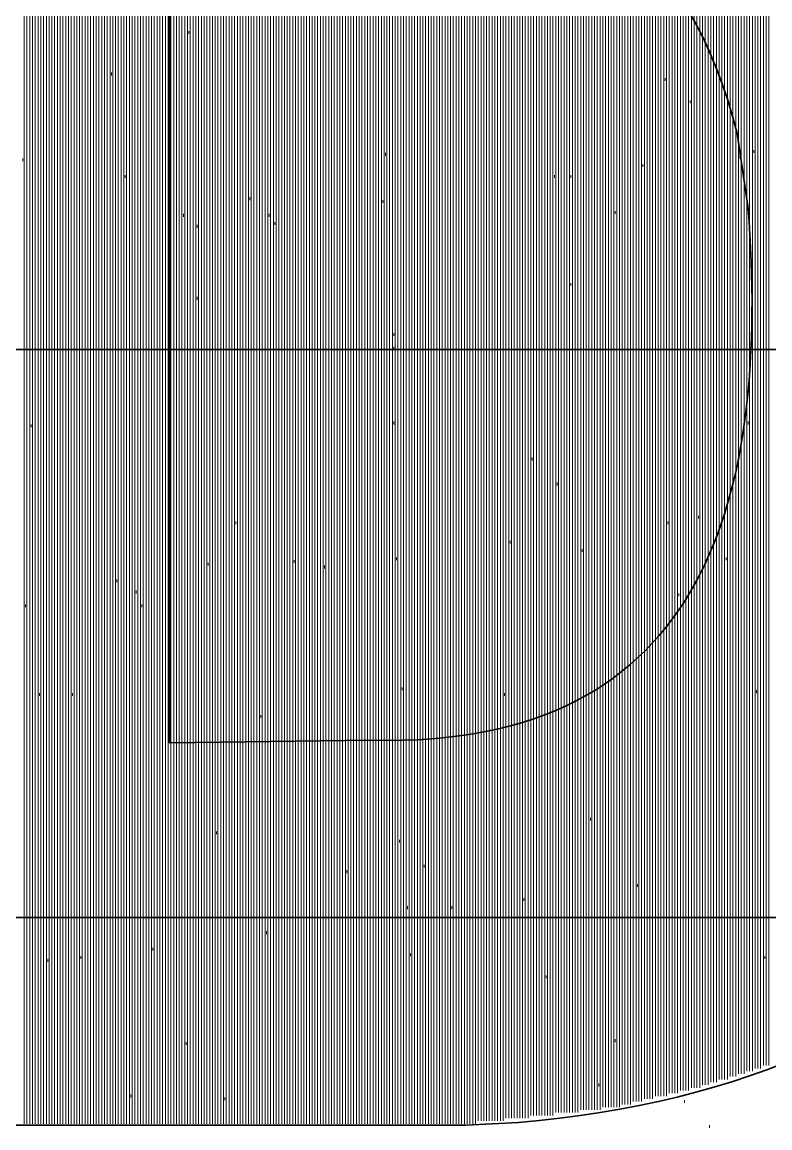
# Model space of a CAD drawing. Header units: inches. Extents: x 5 to 516, y -193 to 129.
# Drawn here: x 52.475 to 53.375, y -51.66 to -50.329 of the extents above; entities that cross this region are included whole.
import ezdxf

# ---------------------------------------------------------------- set-up
doc = ezdxf.new("R2010")
doc.units = ezdxf.units.IN
doc.header["$MEASUREMENT"] = 0
doc.layers.add('PDF4_Geometry', color=7, linetype='Continuous')

msp = doc.modelspace()

# ---------------------------------------------------------------- linework, layer by layer
at = {"layer": 'PDF4_Geometry', "lineweight": 35}
for points in [[(53.0154165, -49.6596492), (52.0720831, -49.6596492), (52.0720831, -51.656316), (52.9454165, -51.656316), (53.0087499, -51.656316), (53.0720832, -51.6529827)], [(52.8954173, -50.1229785), (52.652084, -50.1229785), (52.652084, -51.1963119), (52.8954173, -51.1929786)], [(53.3487507, -50.5529785), (53.342084, -50.5063118), (53.3354174, -50.4629785)], [(52.6520815, -50.7229799), (53.3520816, -50.7229799)]]:
    msp.add_lwpolyline(points, dxfattribs=at)
at = {"layer": 'PDF4_Geometry', "lineweight": 15}
for points in [[(52.4770869, -51.6546477), (52.4770869, -49.6579809), (52.4770869, -51.6546477)], [(52.4804168, -51.6546477), (52.4804168, -49.6579809), (52.4804168, -51.6546477)], [(52.4837533, -51.6546477), (52.4837533, -49.6579809), (52.4837533, -51.6546477)], [(52.4870831, -51.6546477), (52.4870831, -49.6579809), (52.4870831, -51.6546477)], [(52.4904197, -51.6546477), (52.4904197, -49.6579809), (52.4904197, -51.6546477)], [(52.4937495, -51.6546477), (52.4937495, -49.6579809), (52.4937495, -51.6546477)], [(52.4970861, -51.6546477), (52.4970861, -49.6579809), (52.4970861, -51.6546477)], [(52.5004159, -51.6546477), (52.5004159, -49.6579809), (52.5004159, -51.6546477)], [(52.5037525, -51.6546477), (52.5037525, -49.6579809), (52.5037525, -51.6546477)], [(52.5070891, -51.6546477), (52.5070891, -49.6579809), (52.5070891, -51.6546477)], [(52.5104189, -51.6546477), (52.5104189, -49.6579809), (52.5104189, -51.6546477)], [(52.5137487, -51.6546477), (52.5137487, -49.6579809), (52.5137487, -51.6546477)], [(52.5170853, -51.6546477), (52.5170853, -49.6579809), (52.5170853, -51.6546477)], [(52.5204219, -51.6546477), (52.5204219, -49.6579809), (52.5204219, -51.6546477)], [(52.5237517, -51.6546477), (52.5237517, -49.6579809), (52.5237517, -51.6546477)], [(52.5270815, -51.6546477), (52.5270815, -49.6579809), (52.5270815, -51.6546477)], [(52.5304181, -51.6546477), (52.5304181, -49.6579809), (52.5304181, -51.6546477)], [(52.5337547, -51.6546477), (52.5337547, -49.6579809), (52.5337547, -51.6546477)], [(52.5370845, -51.6546477), (52.5370845, -49.6579809), (52.5370845, -51.6546477)], [(52.5404211, -51.6546477), (52.5404211, -49.6579809), (52.5404211, -51.6546477)], [(52.5437509, -51.6546477), (52.5437509, -49.6579809), (52.5437509, -51.6546477)], [(52.5470875, -51.6546477), (52.5470875, -49.6579809), (52.5470875, -51.6546477)], [(52.5504173, -51.6546477), (52.5504173, -49.6579809), (52.5504173, -51.6546477)], [(52.5537539, -51.6546477), (52.5537539, -49.6579809), (52.5537539, -51.6546477)], [(52.5570837, -51.6546477), (52.5570837, -49.6579809), (52.5570837, -51.6546477)], [(52.5604203, -51.6546477), (52.5604203, -49.6579809), (52.5604203, -51.6546477)], [(52.5637501, -51.6546477), (52.5637501, -49.6579809), (52.5637501, -51.6546477)], [(52.5670867, -51.6546477), (52.5670867, -49.6579809), (52.5670867, -51.6546477)], [(52.5704165, -51.6546477), (52.5704165, -49.6579809), (52.5704165, -51.6546477)], [(52.5737531, -51.6546477), (52.5737531, -49.6579809), (52.5737531, -51.6546477)], [(52.5770829, -51.6546477), (52.5770829, -49.6579809), (52.5770829, -51.6546477)], [(52.5804195, -51.6546477), (52.5804195, -49.6579809), (52.5804195, -51.6546477)], [(52.5837493, -51.6546477), (52.5837493, -49.6579809), (52.5837493, -51.6546477)], [(52.5870859, -51.6546477), (52.5870859, -49.6579809), (52.5870859, -51.6546477)], [(52.5904225, -51.6546477), (52.5904225, -49.6579809), (52.5904225, -51.6546477)], [(52.5937523, -51.6546477), (52.5937523, -49.6579809), (52.5937523, -51.6546477)], [(52.5970821, -51.6546477), (52.5970821, -49.6579809), (52.5970821, -51.6546477)], [(52.6004187, -51.6546477), (52.6004187, -49.6579809), (52.6004187, -51.6546477)], [(52.6037552, -51.6546477), (52.6037552, -49.6579809), (52.6037552, -51.6546477)], [(52.6070851, -51.6546477), (52.6070851, -49.6579809), (52.6070851, -51.6546477)], [(52.6104149, -51.6546477), (52.6104149, -49.6579809), (52.6104149, -51.6546477)], [(52.6137515, -51.6546477), (52.6137515, -49.6579809), (52.6137515, -51.6546477)], [(52.617088, -51.6546477), (52.617088, -49.6579809), (52.617088, -51.6546477)], [(52.6204178, -51.6546477), (52.6204178, -49.6579809), (52.6204178, -51.6546477)], [(52.6237544, -51.6546477), (52.6237544, -49.6579809), (52.6237544, -51.6546477)], [(52.6270842, -51.6546477), (52.6270842, -49.6579809), (52.6270842, -51.6546477)], [(52.6304208, -51.6546477), (52.6304208, -49.6579809), (52.6304208, -51.6546477)], [(52.6337506, -51.6546477), (52.6337506, -49.6579809), (52.6337506, -51.6546477)], [(52.6370872, -51.6546477), (52.6370872, -49.6579809), (52.6370872, -51.6546477)], [(52.640417, -51.6546477), (52.640417, -49.6579809), (52.640417, -51.6546477)], [(52.6437536, -51.6546477), (52.6437536, -49.6579809), (52.6437536, -51.6546477)], [(52.6470834, -51.6546477), (52.6470834, -49.6579809), (52.6470834, -51.6546477)], [(52.65042, -51.6546477), (52.65042, -49.6579809), (52.65042, -51.6546477)], [(52.6537498, -51.6546477), (52.6537498, -49.6579809), (52.6537498, -51.6546477)], [(52.6570864, -51.6546477), (52.6570864, -49.6579809), (52.6570864, -51.6546477)], [(52.6604162, -51.6546477), (52.6604162, -49.6579809), (52.6604162, -51.6546477)], [(52.6637528, -51.6546477), (52.6637528, -49.6579809), (52.6637528, -51.6546477)], [(52.6670826, -51.6546477), (52.6670826, -49.6579809), (52.6670826, -51.6546477)], [(52.6704192, -51.6546477), (52.6704192, -49.6579809), (52.6704192, -51.6546477)], [(52.6737558, -51.6546477), (52.6737558, -49.6579809), (52.6737558, -51.6546477)], [(52.6770856, -51.6546477), (52.6770856, -49.6579809), (52.6770856, -51.6546477)], [(52.6804154, -51.6546477), (52.6804154, -49.6579809), (52.6804154, -51.6546477)], [(52.683752, -51.6546477), (52.683752, -49.6579809), (52.683752, -51.6546477)], [(52.6870886, -51.6546477), (52.6870886, -49.6579809), (52.6870886, -51.6546477)], [(52.6904184, -51.6546477), (52.6904184, -49.6579809), (52.6904184, -51.6546477)], [(52.6937482, -51.6546477), (52.6937482, -49.6579809), (52.6937482, -51.6546477)], [(52.6970848, -51.6546477), (52.6970848, -49.6579809), (52.6970848, -51.6546477)], [(52.7004214, -51.6546477), (52.7004214, -49.6579809), (52.7004214, -51.6546477)], [(52.7037512, -51.6546477), (52.7037512, -49.6579809), (52.7037512, -51.6546477)], [(52.7070878, -51.6546477), (52.7070878, -49.6579809), (52.7070878, -51.6546477)], [(52.7104176, -51.6546477), (52.7104176, -49.6579809), (52.7104176, -51.6546477)], [(52.7137542, -51.6546477), (52.7137542, -49.6579809), (52.7137542, -51.6546477)], [(52.717084, -51.6546477), (52.717084, -49.6579809), (52.717084, -51.6546477)], [(52.7204206, -51.6546477), (52.7204206, -49.6579809), (52.7204206, -51.6546477)], [(52.7237504, -51.6546477), (52.7237504, -49.6579809), (52.7237504, -51.6546477)], [(52.727087, -51.6546477), (52.727087, -49.6579809), (52.727087, -51.6546477)], [(52.7304168, -51.6546477), (52.7304168, -49.6579809), (52.7304168, -51.6546477)], [(52.7337534, -51.6546477), (52.7337534, -49.6579809), (52.7337534, -51.6546477)], [(52.7370832, -51.6546477), (52.7370832, -49.6579809), (52.7370832, -51.6546477)], [(52.7404198, -51.6546477), (52.7404198, -49.6579809), (52.7404198, -51.6546477)], [(52.7437496, -51.6546477), (52.7437496, -49.6579809), (52.7437496, -51.6546477)], [(52.7470862, -51.6546477), (52.7470862, -49.6579809), (52.7470862, -51.6546477)], [(52.750416, -51.6546477), (52.750416, -49.6579809), (52.750416, -51.6546477)], [(52.7537525, -51.6546477), (52.7537525, -49.6579809), (52.7537525, -51.6546477)], [(52.7570891, -51.6546477), (52.7570891, -49.6579809), (52.7570891, -51.6546477)], [(52.7604189, -51.6546477), (52.7604189, -49.6579809), (52.7604189, -51.6546477)], [(52.7637488, -51.6546477), (52.7637488, -49.6579809), (52.7637488, -51.6546477)], [(52.7670853, -51.6546477), (52.7670853, -49.6579809), (52.7670853, -51.6546477)], [(52.7704219, -51.6546477), (52.7704219, -49.6579809), (52.7704219, -51.6546477)], [(52.7737517, -51.6546477), (52.7737517, -49.6579809), (52.7737517, -51.6546477)], [(52.7770815, -51.6546477), (52.7770815, -49.6579809), (52.7770815, -51.6546477)], [(52.7804181, -51.6546477), (52.7804181, -49.6579809), (52.7804181, -51.6546477)], [(52.7837547, -51.6546477), (52.7837547, -49.6579809), (52.7837547, -51.6546477)], [(52.7870845, -51.6546477), (52.7870845, -49.6579809), (52.7870845, -51.6546477)], [(52.7904211, -51.6546477), (52.7904211, -49.6579809), (52.7904211, -51.6546477)], [(52.7937509, -51.6546477), (52.7937509, -49.6579809), (52.7937509, -51.6546477)], [(52.7970875, -51.6546477), (52.7970875, -49.6579809), (52.7970875, -51.6546477)], [(52.8004173, -51.6546477), (52.8004173, -49.6579809), (52.8004173, -51.6546477)], [(52.8037539, -51.6546477), (52.8037539, -49.6579809), (52.8037539, -51.6546477)], [(52.8070837, -51.6546477), (52.8070837, -49.6579809), (52.8070837, -51.6546477)], [(52.8104203, -51.6546477), (52.8104203, -49.6579809), (52.8104203, -51.6546477)], [(52.8137501, -51.6546477), (52.8137501, -49.6579809), (52.8137501, -51.6546477)], [(52.8170867, -51.6546477), (52.8170867, -49.6579809), (52.8170867, -51.6546477)], [(52.8204165, -51.6546477), (52.8204165, -49.6579809), (52.8204165, -51.6546477)], [(52.8237531, -51.6546477), (52.8237531, -49.6579809), (52.8237531, -51.6546477)], [(52.8270829, -51.6546477), (52.8270829, -49.6579809), (52.8270829, -51.6546477)], [(52.8304195, -51.6546477), (52.8304195, -49.6579809), (52.8304195, -51.6546477)], [(52.8337493, -51.6546477), (52.8337493, -49.6579809), (52.8337493, -51.6546477)], [(52.8370859, -51.6546477), (52.8370859, -49.6579809), (52.8370859, -51.6546477)], [(52.8404225, -51.6546477), (52.8404225, -49.6579809), (52.8404225, -51.6546477)], [(52.8437523, -51.6546477), (52.8437523, -49.6579809), (52.8437523, -51.6546477)], [(52.8470821, -51.6546477), (52.8470821, -49.6579809), (52.8470821, -51.6546477)], [(52.8504187, -51.6546477), (52.8504187, -49.6579809), (52.8504187, -51.6546477)], [(52.8537553, -51.6546477), (52.8537553, -49.6579809), (52.8537553, -51.6546477)], [(52.8570851, -51.6546477), (52.8570851, -49.6579809), (52.8570851, -51.6546477)], [(52.8604149, -51.6546477), (52.8604149, -49.6579809), (52.8604149, -51.6546477)], [(52.8637515, -51.6546477), (52.8637515, -49.6579809), (52.8637515, -51.6546477)], [(52.8670881, -51.6546477), (52.8670881, -49.6579809), (52.8670881, -51.6546477)], [(52.8704179, -51.6546477), (52.8704179, -49.6579809), (52.8704179, -51.6546477)], [(52.8737545, -51.6546477), (52.8737545, -49.6579809), (52.8737545, -51.6546477)], [(52.8770843, -51.6546477), (52.8770843, -49.6579809), (52.8770843, -51.6546477)], [(52.8804209, -51.6546477), (52.8804209, -49.6579809), (52.8804209, -51.6546477)], [(52.8837507, -51.6546477), (52.8837507, -49.6579809), (52.8837507, -51.6546477)], [(52.8870872, -51.6546477), (52.8870872, -49.6579809), (52.8870872, -51.6546477)], [(52.8904171, -51.6546477), (52.8904171, -49.6579809), (52.8904171, -51.6546477)], [(52.8937536, -51.6546477), (52.8937536, -49.6579809), (52.8937536, -51.6546477)], [(52.8970835, -51.6546477), (52.8970835, -49.6579809), (52.8970835, -51.6546477)], [(52.90042, -51.6546477), (52.90042, -49.6579809), (52.90042, -51.6546477)], [(52.9037498, -51.6546477), (52.9037498, -49.6579809), (52.9037498, -51.6546477)], [(52.9070864, -51.6546477), (52.9070864, -49.6579809), (52.9070864, -51.6546477)], [(52.9104162, -51.6546477), (52.9104162, -49.6579809), (52.9104162, -51.6546477)], [(52.9137528, -51.6546477), (52.9137528, -49.6579809), (52.9137528, -51.6546477)], [(52.9170826, -51.6546477), (52.9170826, -49.6579809), (52.9170826, -51.6546477)], [(52.9204192, -51.6546477), (52.9204192, -49.6579809), (52.9204192, -51.6546477)], [(52.9237558, -51.6546477), (52.9237558, -49.6579809), (52.9237558, -51.6546477)], [(52.9270856, -51.6546477), (52.9270856, -49.6579809), (52.9270856, -51.6546477)], [(52.9304154, -51.6546477), (52.9304154, -49.6579809), (52.9304154, -51.6546477)], [(52.933752, -51.6546477), (52.933752, -49.6579809), (52.933752, -51.6546477)], [(52.9370886, -51.6546477), (52.9370886, -49.6579809), (52.9370886, -51.6546477)], [(52.9404184, -51.6546477), (52.9404184, -49.6579809), (52.9404184, -51.6546477)], [(52.9437482, -51.6546477), (52.9437482, -49.6579809), (52.9437482, -51.6546477)], [(52.9470848, -51.6546477), (52.9470848, -49.6579809), (52.9470848, -51.6546477)], [(52.9504214, -51.6546477), (52.9504214, -49.6579809), (52.9504214, -51.6546477)], [(52.9537512, -51.6546477), (52.9537512, -49.6579809), (52.9537512, -51.6546477)], [(52.9570878, -51.6546477), (52.9570878, -49.6579809), (52.9570878, -51.6546477)], [(52.9604176, -51.6546477), (52.9604176, -49.6579809), (52.9604176, -51.6546477)], [(52.9637542, -51.6546477), (52.9637542, -49.6579809), (52.9637542, -51.6546477)], [(52.967084, -51.6546477), (52.967084, -49.6579809), (52.967084, -51.6546477)], [(52.9704206, -51.6546477), (52.9704206, -49.6579809), (52.9704206, -51.6546477)], [(52.9737504, -51.6546477), (52.9737504, -49.6579809), (52.9737504, -51.6546477)], [(52.977087, -51.6546477), (52.977087, -49.6579809), (52.977087, -51.6546477)], [(52.9804168, -51.6546477), (52.9804168, -49.6579809), (52.9804168, -51.6546477)], [(52.9837534, -51.6546477), (52.9837534, -49.6579809), (52.9837534, -51.6546477)], [(52.9870832, -51.6546477), (52.9870832, -49.6579809), (52.9870832, -51.6546477)], [(52.9904198, -51.6546477), (52.9904198, -49.6579809), (52.9904198, -51.6546477)], [(52.9937496, -51.6546477), (52.9937496, -49.6579809), (52.9937496, -51.6546477)], [(52.9970862, -51.6546477), (52.9970862, -49.6579809), (52.9970862, -51.6546477)], [(53.000416, -51.6546477), (53.000416, -49.6579809), (53.000416, -51.6546477)], [(53.0037526, -51.6546477), (53.0037526, -49.6579809), (53.0037526, -51.6546477)], [(53.0070892, -51.6546477), (53.0070892, -49.6579809), (53.0070892, -51.6546477)], [(53.010419, -51.6546477), (53.010419, -49.6579809), (53.010419, -51.6546477)], [(53.0137488, -51.6546477), (53.0137488, -49.6579809), (53.0137488, -51.6546477)], [(53.0170854, -51.6546477), (53.0170854, -49.6579809), (53.0170854, -51.6546477)], [(53.0204219, -51.6546477), (53.0204219, -49.6579809), (53.0204219, -51.6546477)], [(53.0237518, -51.6513111), (53.0237518, -49.6579776), (53.0237518, -51.6513111)], [(53.0270816, -51.6513111), (53.0270816, -49.6579776), (53.0270816, -51.6513111)], [(53.0304182, -51.6513111), (53.0304182, -49.6579776), (53.0304182, -51.6513111)], [(53.0337547, -51.6513111), (53.0337547, -49.6579776), (53.0337547, -51.6513111)], [(53.0370845, -51.6513111), (53.0370845, -49.6579776), (53.0370845, -51.6513111)], [(53.0404211, -51.6513111), (53.0404211, -49.6579776), (53.0404211, -51.6513111)], [(53.0437509, -51.6513111), (53.0437509, -49.6579776), (53.0437509, -51.6513111)], [(53.0470875, -51.6513111), (53.0470875, -49.6579776), (53.0470875, -51.6513111)], [(53.0504173, -51.6513111), (53.0504173, -49.661311), (53.0504173, -51.6513111)], [(53.0537539, -51.6513111), (53.0537539, -49.661311), (53.0537539, -51.6513111)], [(53.0570837, -51.6479813), (53.0570837, -49.6613146), (53.0570837, -51.6479813)], [(53.0604203, -51.6479813), (53.0604203, -49.6613146), (53.0604203, -51.6479813)], [(53.0637501, -51.6479813), (53.0637501, -49.6613146), (53.0637501, -51.6479813)], [(53.0670867, -51.6479813), (53.0670867, -49.6613146), (53.0670867, -51.6479813)], [(53.0704165, -51.6479813), (53.0704165, -49.6613146), (53.0704165, -51.6479813)], [(53.0737531, -51.6479813), (53.0737531, -49.6613146), (53.0737531, -51.6479813)], [(53.0770829, -51.6479813), (53.0770829, -49.6613146), (53.0770829, -51.6479813)], [(53.0804195, -51.6479813), (53.0804195, -49.6613146), (53.0804195, -51.6479813)], [(53.0837493, -51.6479813), (53.0837493, -49.6613146), (53.0837493, -51.6479813)], [(53.0870859, -51.6446515), (53.0870859, -49.661318), (53.0870859, -51.6446515)], [(53.0904225, -51.6446515), (53.0904225, -49.661318), (53.0904225, -51.6446515)], [(53.0937523, -51.6446515), (53.0937523, -49.661318), (53.0937523, -51.6446515)], [(53.0970821, -51.6446515), (53.0970821, -49.6646514), (53.0970821, -51.6446515)], [(53.1004187, -51.6446515), (53.1004187, -49.6646514), (53.1004187, -51.6446515)], [(53.1037553, -51.6446515), (53.1037553, -49.6646514), (53.1037553, -51.6446515)], [(53.1070851, -51.6446515), (53.1070851, -49.6646514), (53.1070851, -51.6446515)], [(53.1104149, -51.6446515), (53.1104149, -49.6646514), (53.1104149, -51.6446515)], [(53.1137515, -51.6446515), (53.1137515, -49.6646514), (53.1137515, -51.6446515)], [(53.1170881, -51.6413149), (53.1170881, -49.664648), (53.1170881, -51.6413149)], [(53.1204179, -51.6413149), (53.1204179, -49.6679814), (53.1204179, -51.6413149)], [(53.1237545, -51.6413149), (53.1237545, -49.6679814), (53.1237545, -51.6413149)], [(53.1270843, -51.6413149), (53.1270843, -49.6679814), (53.1270843, -51.6413149)], [(53.1304209, -51.6413149), (53.1304209, -49.6679814), (53.1304209, -51.6413149)], [(53.1337507, -51.6413149), (53.1337507, -49.6679814), (53.1337507, -51.6413149)], [(53.1370873, -51.6413149), (53.1370873, -49.6679814), (53.1370873, -51.6413149)], [(53.1404171, -51.6413149), (53.1404171, -49.6713148), (53.1404171, -51.6413149)], [(53.1437537, -51.6413149), (53.1437537, -49.6713148), (53.1437537, -51.6413149)], [(53.1470835, -51.6379783), (53.1470835, -49.6713114), (53.1470835, -51.6379783)], [(53.1504201, -51.6379783), (53.1504201, -49.6713114), (53.1504201, -51.6379783)], [(53.1537499, -51.6379783), (53.1537499, -49.6713114), (53.1537499, -51.6379783)], [(53.1570865, -51.6379783), (53.1570865, -49.6713114), (53.1570865, -51.6379783)], [(53.1604163, -51.6379783), (53.1604163, -49.6713114), (53.1604163, -51.6379783)], [(53.1637529, -51.6379783), (53.1637529, -49.6746448), (53.1637529, -51.6379783)], [(53.1670827, -51.6379783), (53.1670827, -49.6746448), (53.1670827, -51.6379783)], [(53.1704192, -51.6379783), (53.1704192, -49.6746448), (53.1704192, -51.6379783)], [(53.1737558, -51.6346485), (53.1737558, -49.6746484), (53.1737558, -51.6346485)], [(53.1770856, -51.6346485), (53.1770856, -49.6746484), (53.1770856, -51.6346485)], [(53.1804155, -51.6346485), (53.1804155, -49.6746484), (53.1804155, -51.6346485)], [(53.183752, -51.6346485), (53.183752, -49.6779816), (53.183752, -51.6346485)], [(53.1870886, -51.6346485), (53.1870886, -49.6779816), (53.1870886, -51.6346485)], [(53.1904184, -51.6346485), (53.1904184, -49.6779816), (53.1904184, -51.6346485)], [(53.1937482, -51.6346485), (53.1937482, -49.6779816), (53.1937482, -51.6346485)], [(53.1970848, -51.6313119), (53.1970848, -49.6779784), (53.1970848, -51.6313119)], [(53.2004214, -51.6313119), (53.2004214, -49.6779784), (53.2004214, -51.6313119)], [(53.2037512, -51.6313119), (53.2037512, -49.6813119), (53.2037512, -51.6313119)], [(53.2070878, -51.6313119), (53.2070878, -49.6813119), (53.2070878, -51.6313119)], [(53.2104176, -51.6279821), (53.2104176, -49.6813152), (53.2104176, -51.6279821)], [(53.2137542, -51.6279821), (53.2137542, -49.6813152), (53.2137542, -51.6279821)], [(53.217084, -51.6279821), (53.217084, -49.6813152), (53.217084, -51.6279821)], [(53.2204206, -51.6279821), (53.2204206, -49.6846486), (53.2204206, -51.6279821)], [(53.2237504, -51.6246455), (53.2237504, -49.6846455), (53.2237504, -51.6246455)], [(53.227087, -51.6246455), (53.227087, -49.6846455), (53.227087, -51.6246455)], [(53.2304168, -51.6246455), (53.2304168, -49.6846455), (53.2304168, -51.6246455)], [(53.2337534, -51.6246455), (53.2337534, -49.6879787), (53.2337534, -51.6246455)], [(53.2370832, -51.6213157), (53.2370832, -49.6879823), (53.2370832, -51.6213157)], [(53.2404198, -51.6213157), (53.2404198, -49.6879823), (53.2404198, -51.6213157)], [(53.2437496, -51.6213157), (53.2437496, -49.6879823), (53.2437496, -51.6213157)], [(53.2470862, -51.6213157), (53.2470862, -49.6913155), (53.2470862, -51.6213157)], [(53.250416, -51.6213157), (53.250416, -49.6913155), (53.250416, -51.6213157)], [(53.2537526, -51.6179791), (53.2537526, -49.6913123), (53.2537526, -51.6179791)], [(53.2570892, -51.6179791), (53.2570892, -49.6946457), (53.2570892, -51.6179791)], [(53.260419, -51.6179791), (53.260419, -49.6946457), (53.260419, -51.6179791)], [(53.2637488, -51.6179791), (53.2637488, -49.6946457), (53.2637488, -51.6179791)], [(53.2670854, -51.6146493), (53.2670854, -49.6946491), (53.2670854, -51.6146493)], [(53.270422, -51.6146493), (53.270422, -49.6979825), (53.270422, -51.6146493)], [(53.2737518, -51.6146493), (53.2737518, -49.6979825), (53.2737518, -51.6146493)], [(53.2770816, -51.6146493), (53.2770816, -49.6979825), (53.2770816, -51.6146493)], [(53.2804182, -51.6113127), (53.2804182, -49.7013125), (53.2804182, -51.6113127)], [(53.2837548, -51.6113127), (53.2837548, -49.7013125), (53.2837548, -51.6113127)], [(53.2870846, -51.6113127), (53.2870846, -49.7013125), (53.2870846, -51.6113127)], [(53.2904212, -51.6113127), (53.2904212, -49.7013125), (53.2904212, -51.6113127)], [(53.293751, -51.6079829), (53.293751, -49.7046496), (53.293751, -51.6079829)], [(53.2970876, -51.6079829), (53.2970876, -49.7046496), (53.2970876, -51.6079829)], [(53.3004174, -51.6079829), (53.3004174, -49.7046496), (53.3004174, -51.6079829)], [(53.3037539, -51.6046463), (53.3037539, -49.7046461), (53.3037539, -51.6046463)], [(53.3070838, -51.6046463), (53.3070838, -49.7079796), (53.3070838, -51.6046463)], [(53.3104203, -51.6046463), (53.3104203, -49.7079796), (53.3104203, -51.6046463)], [(53.3137502, -51.6013165), (53.3137502, -49.7079829), (53.3137502, -51.6013165)], [(53.3170867, -51.6013165), (53.3170867, -49.7079829), (53.3170867, -51.6013165)], [(53.3204165, -51.6013165), (53.3204165, -49.7113164), (53.3204165, -51.6013165)], [(53.3237531, -51.6013165), (53.3237531, -49.7113164), (53.3237531, -51.6013165)], [(53.3270829, -51.5979799), (53.3270829, -49.7113132), (53.3270829, -51.5979799)], [(53.3304195, -51.5979799), (53.3304195, -49.7113132), (53.3304195, -51.5979799)], [(53.3337493, -51.5979799), (53.3337493, -49.7146464), (53.3337493, -51.5979799)], [(53.3370859, -51.5946501), (53.3370859, -49.71465), (53.3370859, -51.5946501)], [(53.3404225, -51.5946501), (53.3404225, -49.71465), (53.3404225, -51.5946501)], [(53.3437523, -51.5946501), (53.3437523, -49.7179834), (53.3437523, -51.5946501)], [(53.3470821, -51.5913136), (53.3470821, -49.71798), (53.3470821, -51.5913136)], [(53.3504187, -51.5913136), (53.3504187, -49.7213134), (53.3504187, -51.5913136)], [(53.3537553, -51.5913136), (53.3537553, -49.7213134), (53.3537553, -51.5913136)], [(53.3570851, -51.5879837), (53.3570851, -49.721317), (53.3570851, -51.5879837)], [(53.3604149, -51.5879837), (53.3604149, -49.7246502), (53.3604149, -51.5879837)], [(53.3637515, -51.5879837), (53.3637515, -49.7246502), (53.3637515, -51.5879837)], [(53.3670881, -51.5846472), (53.3670881, -49.724647), (53.3670881, -51.5846472)], [(53.3704179, -51.5846472), (53.3704179, -49.7279805), (53.3704179, -51.5846472)], [(53.3737545, -51.5846472), (53.3737545, -49.7279805), (53.3737545, -51.5846472)], [(52.4770869, -51.4046477), (52.4770869, -50.7213143), (52.4770869, -51.4046477)], [(52.4804168, -51.4046477), (52.4804168, -50.7213143), (52.4804168, -51.4046477)], [(52.4837533, -51.4046477), (52.4837533, -50.7213143), (52.4837533, -51.4046477)], [(52.4870831, -51.4046477), (52.4870831, -50.7213143), (52.4870831, -51.4046477)], [(52.4904197, -51.4046477), (52.4904197, -50.7213143), (52.4904197, -51.4046477)], [(52.4937495, -51.4046477), (52.4937495, -50.7213143), (52.4937495, -51.4046477)], [(52.4970861, -51.4046477), (52.4970861, -50.7213143), (52.4970861, -51.4046477)], [(52.5004159, -51.4046477), (52.5004159, -50.7213143), (52.5004159, -51.4046477)], [(52.5037525, -51.4046477), (52.5037525, -50.7213143), (52.5037525, -51.4046477)], [(52.5070891, -51.4046477), (52.5070891, -50.7213143), (52.5070891, -51.4046477)], [(52.5104189, -51.4046477), (52.5104189, -50.7213143), (52.5104189, -51.4046477)], [(52.5137487, -51.4046477), (52.5137487, -50.7213143), (52.5137487, -51.4046477)], [(52.5170853, -51.4046477), (52.5170853, -50.7213143), (52.5170853, -51.4046477)], [(52.5204219, -51.4046477), (52.5204219, -50.7213143), (52.5204219, -51.4046477)], [(52.5237517, -51.4046477), (52.5237517, -50.7213143), (52.5237517, -51.4046477)], [(52.5270815, -51.4046477), (52.5270815, -50.7213143), (52.5270815, -51.4046477)], [(52.5304181, -51.4046477), (52.5304181, -50.7213143), (52.5304181, -51.4046477)], [(52.5337547, -51.4046477), (52.5337547, -50.7213143), (52.5337547, -51.4046477)], [(52.5370845, -51.4046477), (52.5370845, -50.7213143), (52.5370845, -51.4046477)], [(52.5404211, -51.4046477), (52.5404211, -50.7213143), (52.5404211, -51.4046477)], [(52.5437509, -51.4046477), (52.5437509, -50.7213143), (52.5437509, -51.4046477)], [(52.5470875, -51.4046477), (52.5470875, -50.7213143), (52.5470875, -51.4046477)], [(52.5504173, -51.4046477), (52.5504173, -50.7213143), (52.5504173, -51.4046477)], [(52.5537539, -51.4046477), (52.5537539, -50.7213143), (52.5537539, -51.4046477)], [(52.5570837, -51.4046477), (52.5570837, -50.7213143), (52.5570837, -51.4046477)], [(52.5604203, -51.4046477), (52.5604203, -50.7213143), (52.5604203, -51.4046477)], [(52.5637501, -51.4046477), (52.5637501, -50.7213143), (52.5637501, -51.4046477)], [(52.5670867, -51.4046477), (52.5670867, -50.7213143), (52.5670867, -51.4046477)], [(52.5704165, -51.4046477), (52.5704165, -50.7213143), (52.5704165, -51.4046477)], [(52.5737531, -51.4046477), (52.5737531, -50.7213143), (52.5737531, -51.4046477)], [(52.5770829, -51.4046477), (52.5770829, -50.7213143), (52.5770829, -51.4046477)], [(52.5804195, -51.4046477), (52.5804195, -50.7213143), (52.5804195, -51.4046477)], [(52.5837493, -51.4046477), (52.5837493, -50.7213143), (52.5837493, -51.4046477)], [(52.5870859, -51.4046477), (52.5870859, -50.7213143), (52.5870859, -51.4046477)], [(52.5904225, -51.4046477), (52.5904225, -50.7213143), (52.5904225, -51.4046477)], [(52.5937523, -51.4046477), (52.5937523, -50.7213143), (52.5937523, -51.4046477)], [(52.5970821, -51.4046477), (52.5970821, -50.7213143), (52.5970821, -51.4046477)], [(52.6004187, -51.4046477), (52.6004187, -50.7213143), (52.6004187, -51.4046477)], [(52.6037552, -51.4046477), (52.6037552, -50.7213143), (52.6037552, -51.4046477)], [(52.6070851, -51.4046477), (52.6070851, -50.7213143), (52.6070851, -51.4046477)], [(52.6104149, -51.4046477), (52.6104149, -50.7213143), (52.6104149, -51.4046477)], [(52.6137515, -51.4046477), (52.6137515, -50.7213143), (52.6137515, -51.4046477)], [(52.617088, -51.4046477), (52.617088, -50.7213143), (52.617088, -51.4046477)], [(52.6204178, -51.4046477), (52.6204178, -50.7213143), (52.6204178, -51.4046477)], [(52.6237544, -51.4046477), (52.6237544, -50.7213143), (52.6237544, -51.4046477)], [(52.6270842, -51.4046477), (52.6270842, -50.7213143), (52.6270842, -51.4046477)], [(52.6304208, -51.4046477), (52.6304208, -50.7213143), (52.6304208, -51.4046477)], [(52.6337506, -51.4046477), (52.6337506, -50.7213143), (52.6337506, -51.4046477)], [(52.6370872, -51.4046477), (52.6370872, -50.7213143), (52.6370872, -51.4046477)], [(52.640417, -51.4046477), (52.640417, -50.7213143), (52.640417, -51.4046477)], [(52.6437536, -51.4046477), (52.6437536, -50.7213143), (52.6437536, -51.4046477)], [(52.6470834, -51.4046477), (52.6470834, -50.7213143), (52.6470834, -51.4046477)], [(52.65042, -51.4046477), (52.65042, -50.7213143), (52.65042, -51.4046477)], [(52.6537498, -51.4046477), (52.6537498, -50.7213143), (52.6537498, -51.4046477)], [(52.6570864, -51.4046477), (52.6570864, -50.7213143), (52.6570864, -51.4046477)], [(52.6604162, -51.4046477), (52.6604162, -50.7213143), (52.6604162, -51.4046477)], [(52.6637528, -51.4046477), (52.6637528, -50.7213143), (52.6637528, -51.4046477)], [(52.6670826, -51.4046477), (52.6670826, -50.7213143), (52.6670826, -51.4046477)], [(52.6704192, -51.4046477), (52.6704192, -50.7213143), (52.6704192, -51.4046477)], [(52.6737558, -51.4046477), (52.6737558, -50.7213143), (52.6737558, -51.4046477)], [(52.6770856, -51.4046477), (52.6770856, -50.7213143), (52.6770856, -51.4046477)], [(52.6804154, -51.4046477), (52.6804154, -50.7213143), (52.6804154, -51.4046477)], [(52.683752, -51.4046477), (52.683752, -50.7213143), (52.683752, -51.4046477)], [(52.6870886, -51.4046477), (52.6870886, -50.7213143), (52.6870886, -51.4046477)], [(52.6904184, -51.4046477), (52.6904184, -50.7213143), (52.6904184, -51.4046477)], [(52.6937482, -51.4046477), (52.6937482, -50.7213143), (52.6937482, -51.4046477)], [(52.6970848, -51.4046477), (52.6970848, -50.7213143), (52.6970848, -51.4046477)], [(52.7004214, -51.4046477), (52.7004214, -50.7213143), (52.7004214, -51.4046477)], [(52.7037512, -51.4046477), (52.7037512, -50.7213143), (52.7037512, -51.4046477)], [(52.7070878, -51.4046477), (52.7070878, -50.7213143), (52.7070878, -51.4046477)], [(52.7104176, -51.4046477), (52.7104176, -50.7213143), (52.7104176, -51.4046477)], [(52.7137542, -51.4046477), (52.7137542, -50.7213143), (52.7137542, -51.4046477)], [(52.717084, -51.4046477), (52.717084, -50.7213143), (52.717084, -51.4046477)], [(52.7204206, -51.4046477), (52.7204206, -50.7213143), (52.7204206, -51.4046477)], [(52.7237504, -51.4046477), (52.7237504, -50.7213143), (52.7237504, -51.4046477)], [(52.727087, -51.4046477), (52.727087, -50.7213143), (52.727087, -51.4046477)], [(52.7304168, -51.4046477), (52.7304168, -50.7213143), (52.7304168, -51.4046477)], [(52.7337534, -51.4046477), (52.7337534, -50.7213143), (52.7337534, -51.4046477)], [(52.7370832, -51.4046477), (52.7370832, -50.7213143), (52.7370832, -51.4046477)], [(52.7404198, -51.4046477), (52.7404198, -50.7213143), (52.7404198, -51.4046477)], [(52.7437496, -51.4046477), (52.7437496, -50.7213143), (52.7437496, -51.4046477)], [(52.7470862, -51.4046477), (52.7470862, -50.7213143), (52.7470862, -51.4046477)], [(52.750416, -51.4046477), (52.750416, -50.7213143), (52.750416, -51.4046477)], [(52.7537525, -51.4046477), (52.7537525, -50.7213143), (52.7537525, -51.4046477)], [(52.7570891, -51.4046477), (52.7570891, -50.7213143), (52.7570891, -51.4046477)], [(52.7604189, -51.4046477), (52.7604189, -50.7213143), (52.7604189, -51.4046477)], [(52.7637488, -51.4046477), (52.7637488, -50.7213143), (52.7637488, -51.4046477)], [(52.7670853, -51.4046477), (52.7670853, -50.7213143), (52.7670853, -51.4046477)], [(52.7704219, -51.4046477), (52.7704219, -50.7213143), (52.7704219, -51.4046477)], [(52.7737517, -51.4046477), (52.7737517, -50.7213143), (52.7737517, -51.4046477)], [(52.7770815, -51.4046477), (52.7770815, -50.7213143), (52.7770815, -51.4046477)], [(52.7804181, -51.4046477), (52.7804181, -50.7213143), (52.7804181, -51.4046477)], [(52.7837547, -51.4046477), (52.7837547, -50.7213143), (52.7837547, -51.4046477)], [(52.7870845, -51.4046477), (52.7870845, -50.7213143), (52.7870845, -51.4046477)], [(52.7904211, -51.4046477), (52.7904211, -50.7213143), (52.7904211, -51.4046477)], [(52.7937509, -51.4046477), (52.7937509, -50.7213143), (52.7937509, -51.4046477)], [(52.7970875, -51.4046477), (52.7970875, -50.7213143), (52.7970875, -51.4046477)], [(52.8004173, -51.4046477), (52.8004173, -50.7213143), (52.8004173, -51.4046477)], [(52.8037539, -51.4046477), (52.8037539, -50.7213143), (52.8037539, -51.4046477)], [(52.8070837, -51.4046477), (52.8070837, -50.7213143), (52.8070837, -51.4046477)], [(52.8104203, -51.4046477), (52.8104203, -50.7213143), (52.8104203, -51.4046477)], [(52.8137501, -51.4046477), (52.8137501, -50.7213143), (52.8137501, -51.4046477)], [(52.8170867, -51.4046477), (52.8170867, -50.7213143), (52.8170867, -51.4046477)], [(52.8204165, -51.4046477), (52.8204165, -50.7213143), (52.8204165, -51.4046477)], [(52.8237531, -51.4046477), (52.8237531, -50.7213143), (52.8237531, -51.4046477)], [(52.8270829, -51.4046477), (52.8270829, -50.7213143), (52.8270829, -51.4046477)], [(52.8304195, -51.4046477), (52.8304195, -50.7213143), (52.8304195, -51.4046477)], [(52.8337493, -51.4046477), (52.8337493, -50.7213143), (52.8337493, -51.4046477)], [(52.8370859, -51.4046477), (52.8370859, -50.7213143), (52.8370859, -51.4046477)], [(52.8404225, -51.4046477), (52.8404225, -50.7213143), (52.8404225, -51.4046477)], [(52.8437523, -51.4046477), (52.8437523, -50.7213143), (52.8437523, -51.4046477)], [(52.8470821, -51.4046477), (52.8470821, -50.7213143), (52.8470821, -51.4046477)], [(52.8504187, -51.4046477), (52.8504187, -50.7213143), (52.8504187, -51.4046477)], [(52.8537553, -51.4046477), (52.8537553, -50.7213143), (52.8537553, -51.4046477)], [(52.8570851, -51.4046477), (52.8570851, -50.7213143), (52.8570851, -51.4046477)], [(52.8604149, -51.4046477), (52.8604149, -50.7213143), (52.8604149, -51.4046477)], [(52.8637515, -51.4046477), (52.8637515, -50.7213143), (52.8637515, -51.4046477)], [(52.8670881, -51.4046477), (52.8670881, -50.7213143), (52.8670881, -51.4046477)], [(52.8704179, -51.4046477), (52.8704179, -50.7213143), (52.8704179, -51.4046477)], [(52.8737545, -51.4046477), (52.8737545, -50.7213143), (52.8737545, -51.4046477)], [(52.8770843, -51.4046477), (52.8770843, -50.7213143), (52.8770843, -51.4046477)], [(52.8804209, -51.4046477), (52.8804209, -50.7213143), (52.8804209, -51.4046477)], [(52.8837507, -51.4046477), (52.8837507, -50.7213143), (52.8837507, -51.4046477)], [(52.8870872, -51.4046477), (52.8870872, -50.7213143), (52.8870872, -51.4046477)], [(52.8904171, -51.4046477), (52.8904171, -50.7213143), (52.8904171, -51.4046477)], [(52.8937536, -51.4046477), (52.8937536, -50.7213143), (52.8937536, -51.4046477)], [(52.8970835, -51.4046477), (52.8970835, -50.7213143), (52.8970835, -51.4046477)], [(52.90042, -51.4046477), (52.90042, -50.7213143), (52.90042, -51.4046477)], [(52.9037498, -51.4046477), (52.9037498, -50.7213143), (52.9037498, -51.4046477)], [(52.9070864, -51.4046477), (52.9070864, -50.7213143), (52.9070864, -51.4046477)], [(52.9104162, -51.4046477), (52.9104162, -50.7213143), (52.9104162, -51.4046477)], [(52.9137528, -51.4046477), (52.9137528, -50.7213143), (52.9137528, -51.4046477)], [(52.9170826, -51.4046477), (52.9170826, -50.7213143), (52.9170826, -51.4046477)], [(52.9204192, -51.4046477), (52.9204192, -50.7213143), (52.9204192, -51.4046477)], [(52.9237558, -51.4046477), (52.9237558, -50.7213143), (52.9237558, -51.4046477)], [(52.9270856, -51.4046477), (52.9270856, -50.7213143), (52.9270856, -51.4046477)], [(52.9304154, -51.4046477), (52.9304154, -50.7213143), (52.9304154, -51.4046477)], [(52.933752, -51.4046477), (52.933752, -50.7213143), (52.933752, -51.4046477)], [(52.9370886, -51.4046477), (52.9370886, -50.7213143), (52.9370886, -51.4046477)], [(52.9404184, -51.4046477), (52.9404184, -50.7213143), (52.9404184, -51.4046477)], [(52.9437482, -51.4046477), (52.9437482, -50.7213143), (52.9437482, -51.4046477)], [(52.9470848, -51.4046477), (52.9470848, -50.7213143), (52.9470848, -51.4046477)], [(52.9504214, -51.4046477), (52.9504214, -50.7213143), (52.9504214, -51.4046477)], [(52.9537512, -51.4046477), (52.9537512, -50.7213143), (52.9537512, -51.4046477)], [(52.9570878, -51.4046477), (52.9570878, -50.7213143), (52.9570878, -51.4046477)], [(52.9604176, -51.4046477), (52.9604176, -50.7213143), (52.9604176, -51.4046477)], [(52.9637542, -51.4046477), (52.9637542, -50.7213143), (52.9637542, -51.4046477)], [(52.967084, -51.4046477), (52.967084, -50.7213143), (52.967084, -51.4046477)], [(52.9704206, -51.4046477), (52.9704206, -50.7213143), (52.9704206, -51.4046477)], [(52.9737504, -51.4046477), (52.9737504, -50.7213143), (52.9737504, -51.4046477)], [(52.977087, -51.4046477), (52.977087, -50.7213143), (52.977087, -51.4046477)], [(52.9804168, -51.4046477), (52.9804168, -50.7213143), (52.9804168, -51.4046477)], [(52.9837534, -51.4046477), (52.9837534, -50.7213143), (52.9837534, -51.4046477)], [(52.9870832, -51.4046477), (52.9870832, -50.7213143), (52.9870832, -51.4046477)], [(52.9904198, -51.4046477), (52.9904198, -50.7213143), (52.9904198, -51.4046477)], [(52.9937496, -51.4046477), (52.9937496, -50.7213143), (52.9937496, -51.4046477)], [(52.9970862, -51.4046477), (52.9970862, -50.7213143), (52.9970862, -51.4046477)], [(53.000416, -51.4046477), (53.000416, -50.7213143), (53.000416, -51.4046477)], [(53.0037526, -51.4046477), (53.0037526, -50.7213143), (53.0037526, -51.4046477)], [(53.0070892, -51.4046477), (53.0070892, -50.7213143), (53.0070892, -51.4046477)], [(53.010419, -51.4046477), (53.010419, -50.7213143), (53.010419, -51.4046477)], [(53.0137488, -51.4046477), (53.0137488, -50.7213143), (53.0137488, -51.4046477)], [(53.0170854, -51.4046477), (53.0170854, -50.7213143), (53.0170854, -51.4046477)], [(53.0204219, -51.4046477), (53.0204219, -50.7213143), (53.0204219, -51.4046477)], [(53.0237518, -51.4046477), (53.0237518, -50.7213143), (53.0237518, -51.4046477)], [(53.0270816, -51.4046477), (53.0270816, -50.7213143), (53.0270816, -51.4046477)], [(53.0304182, -51.4046477), (53.0304182, -50.7213143), (53.0304182, -51.4046477)], [(53.0337547, -51.4046477), (53.0337547, -50.7213143), (53.0337547, -51.4046477)], [(53.0370845, -51.4046477), (53.0370845, -50.7213143), (53.0370845, -51.4046477)], [(53.0404211, -51.4046477), (53.0404211, -50.7213143), (53.0404211, -51.4046477)], [(53.0437509, -51.4046477), (53.0437509, -50.7213143), (53.0437509, -51.4046477)], [(53.0470875, -51.4046477), (53.0470875, -50.7213143), (53.0470875, -51.4046477)], [(53.0504173, -51.4046477), (53.0504173, -50.7213143), (53.0504173, -51.4046477)], [(53.0537539, -51.4046477), (53.0537539, -50.7213143), (53.0537539, -51.4046477)], [(53.0570837, -51.4046477), (53.0570837, -50.7213143), (53.0570837, -51.4046477)], [(53.0604203, -51.4046477), (53.0604203, -50.7213143), (53.0604203, -51.4046477)], [(53.0637501, -51.4046477), (53.0637501, -50.7213143), (53.0637501, -51.4046477)], [(53.0670867, -51.4046477), (53.0670867, -50.7213143), (53.0670867, -51.4046477)], [(53.0704165, -51.4046477), (53.0704165, -50.7213143), (53.0704165, -51.4046477)], [(53.0737531, -51.4046477), (53.0737531, -50.7213143), (53.0737531, -51.4046477)], [(53.0770829, -51.4046477), (53.0770829, -50.7213143), (53.0770829, -51.4046477)], [(53.0804195, -51.4046477), (53.0804195, -50.7213143), (53.0804195, -51.4046477)], [(53.0837493, -51.4046477), (53.0837493, -50.7213143), (53.0837493, -51.4046477)], [(53.0870859, -51.4046477), (53.0870859, -50.7213143), (53.0870859, -51.4046477)], [(53.0904225, -51.4046477), (53.0904225, -50.7213143), (53.0904225, -51.4046477)], [(53.0937523, -51.4046477), (53.0937523, -50.7213143), (53.0937523, -51.4046477)], [(53.0970821, -51.4046477), (53.0970821, -50.7213143), (53.0970821, -51.4046477)], [(53.1004187, -51.4046477), (53.1004187, -50.7213143), (53.1004187, -51.4046477)], [(53.1037553, -51.4046477), (53.1037553, -50.7213143), (53.1037553, -51.4046477)], [(53.1070851, -51.4046477), (53.1070851, -50.7213143), (53.1070851, -51.4046477)], [(53.1104149, -51.4046477), (53.1104149, -50.7213143), (53.1104149, -51.4046477)], [(53.1137515, -51.4046477), (53.1137515, -50.7213143), (53.1137515, -51.4046477)], [(53.1170881, -51.4046477), (53.1170881, -50.7213143), (53.1170881, -51.4046477)], [(53.1204179, -51.4046477), (53.1204179, -50.7213143), (53.1204179, -51.4046477)], [(53.1237545, -51.4046477), (53.1237545, -50.7213143), (53.1237545, -51.4046477)], [(53.1270843, -51.4046477), (53.1270843, -50.7213143), (53.1270843, -51.4046477)], [(53.1304209, -51.4046477), (53.1304209, -50.7213143), (53.1304209, -51.4046477)], [(53.1337507, -51.4046477), (53.1337507, -50.7213143), (53.1337507, -51.4046477)], [(53.1370873, -51.4046477), (53.1370873, -50.7213143), (53.1370873, -51.4046477)], [(53.1404171, -51.4046477), (53.1404171, -50.7213143), (53.1404171, -51.4046477)], [(53.1437537, -51.4046477), (53.1437537, -50.7213143), (53.1437537, -51.4046477)], [(53.1470835, -51.4046477), (53.1470835, -50.7213143), (53.1470835, -51.4046477)], [(53.1504201, -51.4046477), (53.1504201, -50.7213143), (53.1504201, -51.4046477)], [(53.1537499, -51.4046477), (53.1537499, -50.7213143), (53.1537499, -51.4046477)], [(53.1570865, -51.4046477), (53.1570865, -50.7213143), (53.1570865, -51.4046477)], [(53.1604163, -51.4046477), (53.1604163, -50.7213143), (53.1604163, -51.4046477)], [(53.1637529, -51.4046477), (53.1637529, -50.7213143), (53.1637529, -51.4046477)], [(53.1670827, -51.4046477), (53.1670827, -50.7213143), (53.1670827, -51.4046477)], [(53.1704192, -51.4046477), (53.1704192, -50.7213143), (53.1704192, -51.4046477)], [(53.1737558, -51.4046477), (53.1737558, -50.7213143), (53.1737558, -51.4046477)], [(53.1770856, -51.4046477), (53.1770856, -50.7213143), (53.1770856, -51.4046477)], [(53.1804155, -51.4046477), (53.1804155, -50.7213143), (53.1804155, -51.4046477)], [(53.183752, -51.4046477), (53.183752, -50.7213143), (53.183752, -51.4046477)], [(53.1870886, -51.4046477), (53.1870886, -50.7213143), (53.1870886, -51.4046477)], [(53.1904184, -51.4046477), (53.1904184, -50.7213143), (53.1904184, -51.4046477)], [(53.1937482, -51.4046477), (53.1937482, -50.7213143), (53.1937482, -51.4046477)], [(53.1970848, -51.4046477), (53.1970848, -50.7213143), (53.1970848, -51.4046477)], [(53.2004214, -51.4046477), (53.2004214, -50.7213143), (53.2004214, -51.4046477)], [(53.2037512, -51.4046477), (53.2037512, -50.7213143), (53.2037512, -51.4046477)], [(53.2070878, -51.4046477), (53.2070878, -50.7213143), (53.2070878, -51.4046477)], [(53.2104176, -51.4046477), (53.2104176, -50.7213143), (53.2104176, -51.4046477)], [(53.2137542, -51.4046477), (53.2137542, -50.7213143), (53.2137542, -51.4046477)], [(53.217084, -51.4046477), (53.217084, -50.7213143), (53.217084, -51.4046477)], [(53.2204206, -51.4046477), (53.2204206, -50.7213143), (53.2204206, -51.4046477)], [(53.2237504, -51.4046477), (53.2237504, -50.7213143), (53.2237504, -51.4046477)], [(53.227087, -51.4046477), (53.227087, -50.7213143), (53.227087, -51.4046477)], [(53.2304168, -51.4046477), (53.2304168, -50.7213143), (53.2304168, -51.4046477)], [(53.2337534, -51.4046477), (53.2337534, -50.7213143), (53.2337534, -51.4046477)], [(53.2370832, -51.4046477), (53.2370832, -50.7213143), (53.2370832, -51.4046477)], [(53.2404198, -51.4046477), (53.2404198, -50.7213143), (53.2404198, -51.4046477)], [(53.2437496, -51.4046477), (53.2437496, -50.7213143), (53.2437496, -51.4046477)], [(53.2470862, -51.4046477), (53.2470862, -50.7213143), (53.2470862, -51.4046477)], [(53.250416, -51.4046477), (53.250416, -50.7213143), (53.250416, -51.4046477)], [(53.2537526, -51.4046477), (53.2537526, -50.7213143), (53.2537526, -51.4046477)], [(53.2570892, -51.4046477), (53.2570892, -50.7213143), (53.2570892, -51.4046477)], [(53.260419, -51.4046477), (53.260419, -50.7213143), (53.260419, -51.4046477)], [(53.2637488, -51.4046477), (53.2637488, -50.7213143), (53.2637488, -51.4046477)], [(53.2670854, -51.4046477), (53.2670854, -50.7213143), (53.2670854, -51.4046477)], [(53.270422, -51.4046477), (53.270422, -50.7213143), (53.270422, -51.4046477)], [(53.2737518, -51.4046477), (53.2737518, -50.7213143), (53.2737518, -51.4046477)], [(53.2770816, -51.4046477), (53.2770816, -50.7213143), (53.2770816, -51.4046477)], [(53.2804182, -51.4046477), (53.2804182, -50.7213143), (53.2804182, -51.4046477)], [(53.2837548, -51.4046477), (53.2837548, -50.7213143), (53.2837548, -51.4046477)], [(53.2870846, -51.4046477), (53.2870846, -50.7213143), (53.2870846, -51.4046477)], [(53.2904212, -51.4046477), (53.2904212, -50.7213143), (53.2904212, -51.4046477)], [(53.293751, -51.4046477), (53.293751, -50.7213143), (53.293751, -51.4046477)], [(53.2970876, -51.4046477), (53.2970876, -50.7213143), (53.2970876, -51.4046477)], [(53.3004174, -51.4046477), (53.3004174, -50.7213143), (53.3004174, -51.4046477)], [(53.3037539, -51.4046477), (53.3037539, -50.7213143), (53.3037539, -51.4046477)], [(53.3070838, -51.4046477), (53.3070838, -50.7213143), (53.3070838, -51.4046477)], [(53.3104203, -51.4046477), (53.3104203, -50.7213143), (53.3104203, -51.4046477)], [(53.3137502, -51.4046477), (53.3137502, -50.7213143), (53.3137502, -51.4046477)], [(53.3170867, -51.4046477), (53.3170867, -50.7213143), (53.3170867, -51.4046477)], [(53.3204165, -51.4046477), (53.3204165, -50.7213143), (53.3204165, -51.4046477)], [(53.3237531, -51.4046477), (53.3237531, -50.7213143), (53.3237531, -51.4046477)], [(53.3270829, -51.4046477), (53.3270829, -50.7213143), (53.3270829, -51.4046477)], [(53.3304195, -51.4046477), (53.3304195, -50.7213143), (53.3304195, -51.4046477)], [(53.3337493, -51.4046477), (53.3337493, -50.7213143), (53.3337493, -51.4046477)], [(53.3370859, -51.4046477), (53.3370859, -50.7213143), (53.3370859, -51.4046477)], [(53.3404225, -51.4046477), (53.3404225, -50.7213143), (53.3404225, -51.4046477)], [(53.3437523, -51.4046477), (53.3437523, -50.7213143), (53.3437523, -51.4046477)], [(53.3470821, -51.4046477), (53.3470821, -50.7213143), (53.3470821, -51.4046477)], [(53.3504187, -51.4046477), (53.3504187, -50.7213143), (53.3504187, -51.4046477)], [(53.3537553, -51.4046477), (53.3537553, -50.7213143), (53.3537553, -51.4046477)], [(53.3570851, -51.4046477), (53.3570851, -50.7213143), (53.3570851, -51.4046477)], [(53.3604149, -51.4046477), (53.3604149, -50.7213143), (53.3604149, -51.4046477)], [(53.3637515, -51.4046477), (53.3637515, -50.7213143), (53.3637515, -51.4046477)], [(53.3670881, -51.4046477), (53.3670881, -50.7213143), (53.3670881, -51.4046477)], [(53.3704179, -51.4046477), (53.3704179, -50.7213143), (53.3704179, -51.4046477)], [(53.3737545, -51.4046477), (53.3737545, -50.7213143), (53.3737545, -51.4046477)]]:
    msp.add_lwpolyline(points, close=True, dxfattribs=at)
for points in [[(52.6754173, -50.3429818), (52.6754173, -50.3396452)], [(52.5820878, -50.3929831), (52.5820878, -50.3896465)], [(53.2487545, -50.3996495), (53.2487545, -50.3963129)], [(53.2787499, -50.4263151), (53.2787499, -50.4229785)], [(52.9120845, -50.4896492), (52.9120845, -50.4863127)], [(53.3387542, -50.4929791), (53.3387542, -50.4896492)], [(53.3554168, -50.4863127), (53.3554168, -50.4829828)], [(52.4754187, -50.4963156), (52.4754187, -50.4929791)], [(53.2220821, -50.5029821), (53.2220821, -50.4996454)], [(52.5987504, -50.5163148), (52.5987504, -50.5129782)], [(53.1154198, -50.5163148), (53.1154198, -50.5129782)], [(53.135419, -50.5163148), (53.135419, -50.5129782)], [(52.7487545, -50.5429804), (52.7487545, -50.5396506)], [(52.9087547, -50.546317), (52.9087547, -50.5429804)], [(53.1887502, -50.5596498), (53.1887502, -50.5563132)], [(52.6687509, -50.5629796), (52.6687509, -50.5596498)], [(52.7720835, -50.5629796), (52.7720835, -50.5596498)], [(52.7787498, -50.5729826), (52.7787498, -50.569646)], [(52.6854203, -50.5763124), (52.6854203, -50.5729826)], [(53.135419, -50.646313), (53.135419, -50.6429831)], [(52.6854203, -50.6629823), (52.6854203, -50.6596457)], [(52.9220875, -50.7063173), (52.9220875, -50.7029807)], [(52.9220875, -50.7229799), (52.9220875, -50.7196501)], [(52.9220875, -50.8129796), (52.9220875, -50.8096498)], [(53.3487504, -50.8129796), (53.3487504, -50.8096498)], [(52.4854217, -50.8163162), (52.4854217, -50.8129796)], [(53.0887542, -50.8563146), (53.0887542, -50.852978)], [(53.1187496, -50.8863168), (53.1187496, -50.8829801)], [(52.7320851, -50.9329815), (52.7320851, -50.9296449)], [(53.2520843, -50.9329815), (53.2520843, -50.9296449)], [(53.2887529, -50.9263151), (53.2887529, -50.9229785)], [(53.0620886, -50.9563173), (53.0620886, -50.9529807)], [(53.1487518, -50.9663135), (53.1487518, -50.9629837)], [(52.6987531, -50.9829829), (52.6987531, -50.9796463)], [(52.8020856, -50.9796463), (52.8020856, -50.9763165)], [(52.8387542, -50.9863127), (52.8387542, -50.9829829)], [(52.9254174, -50.9763165), (52.9254174, -50.9729799)], [(53.3220848, -50.9763165), (53.3220848, -50.9729799)], [(52.5887542, -51.0029821), (52.5887542, -50.9996455)], [(52.6120832, -51.0163149), (52.6120832, -51.0129783)], [(53.2654171, -51.0196447), (53.2654171, -51.0163149)], [(52.4787553, -51.0329843), (52.4787553, -51.0296477)], [(52.6187496, -51.0329843), (52.6187496, -51.0296477)], [(52.9320837, -51.1329802), (52.9320837, -51.1296504)], [(52.4954178, -51.1396466), (52.4954178, -51.1363168)], [(52.5354162, -51.1396466), (52.5354162, -51.1363168)], [(53.0554154, -51.1396466), (53.0554154, -51.1363168)], [(53.3587534, -51.1363168), (53.3587534, -51.1329802)], [(52.7620872, -51.1663122), (52.7620872, -51.1629823)], [(53.1587548, -51.2896507), (53.1587548, -51.2863141)], [(52.7087493, -51.3063132), (52.7087493, -51.3029835)], [(52.9287539, -51.3163162), (52.9287539, -51.3129797)], [(52.9587493, -51.3463116), (52.9587493, -51.3429818)], [(52.8654198, -51.352978), (52.8654198, -51.3496482)], [(53.2154157, -51.3696474), (53.2154157, -51.3663176)], [(53.0787512, -51.3863168), (53.0787512, -51.3829802)], [(52.9387501, -51.396313), (52.9387501, -51.3929832)], [(52.9920881, -51.396313), (52.9920881, -51.3929832)], [(52.7687536, -51.4263152), (52.7687536, -51.4229786)], [(52.6320823, -51.4463144), (52.6320823, -51.4429777)], [(52.9420867, -51.4529807), (52.9420867, -51.449651)], [(52.5054208, -51.4596471), (52.5054208, -51.4563174)], [(52.5454192, -51.4563174), (52.5454192, -51.4529807)], [(53.3687496, -51.4563174), (53.3687496, -51.4529807)], [(53.1054168, -51.4796464), (53.1054168, -51.4763165)], [(52.6720875, -51.5596499), (52.6720875, -51.5563133)], [(53.1887502, -51.5563133), (53.1887502, -51.5529835)], [(53.1687509, -51.6096444), (53.1687509, -51.6063146)], [(52.6054168, -51.622984), (52.6054168, -51.6196474)], [(52.7187523, -51.6263138), (52.7187523, -51.622984)], [(53.2720835, -51.6296504), (53.2720835, -51.6263138)], [(53.3020857, -51.6596458), (53.3020857, -51.656316)]]:
    msp.add_lwpolyline(points, dxfattribs=at)
at = {"layer": 'PDF4_Geometry', "lineweight": 35}
msp.add_lwpolyline([(47.9154207, -51.4063133), (47.9154207, -50.7229799), (63.6520892, -50.7229799), (63.6520892, -51.4063133)], close=True, dxfattribs=at)
for points in [[(53.9387499, -50.5863159), (53.9164167, -50.0293714), (53.5742499, -49.6867048), (53.0154165, -49.6596492)], [(53.3354174, -50.4629785), (53.2792507, -50.2349785), (53.1298618, -50.1222563), (52.8954173, -50.1229785)], [(52.8954173, -51.1929786), (53.3027507, -51.2044786), (53.3743618, -50.8935896), (53.3487507, -50.5529785)], [(53.0720832, -51.6529827), (53.6115832, -51.6097049), (53.9157499, -51.2587049), (53.9387499, -50.7263159)]]:
    msp.add_open_spline(points, degree=3, dxfattribs=at)

doc.saveas('drawing.dxf')
